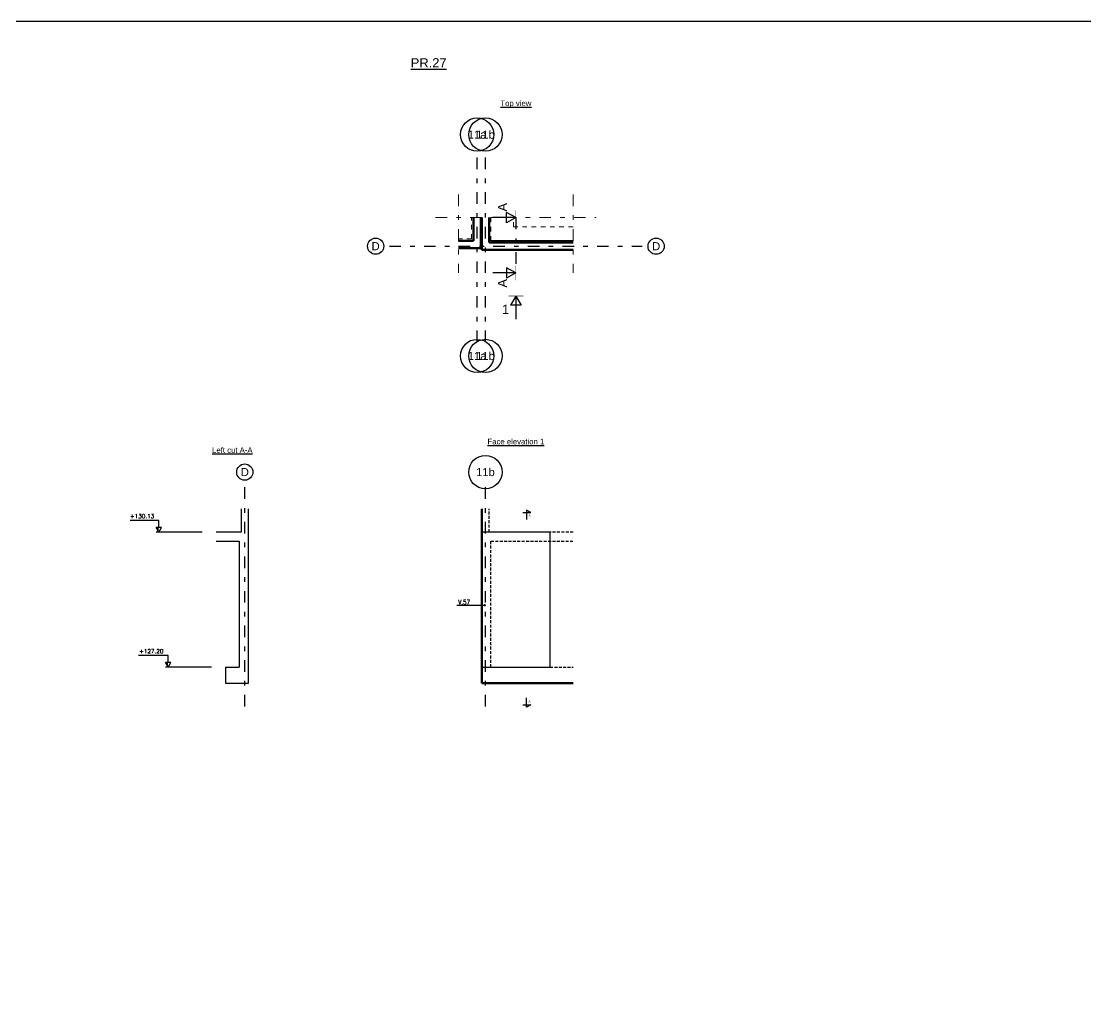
# Model space of a CAD drawing. Header units: millimetres. Extents: x -21776 to 63757, y -7870 to 8483.
# Drawn here: x 11054 to 13361, y -4478 to -2361 of the extents above; entities that cross this region are included whole.
import ezdxf
from ezdxf.enums import TextEntityAlignment as Align

# ---------------------------------------------------------------- set-up
doc = ezdxf.new("R2010")
doc.units = ezdxf.units.MM
for name, pattern in [('CACHE', [9.525, 6.35, -3.175]), ('GrDotted', [0.4, 0.1, -0.1, 0.1, -0.1]), ('GrFeatureAxis', [0.85, 0.25, -0.2, 0.1, -0.2, 0.1])]:
    doc.linetypes.add(name, pattern=pattern)
for name, color, linetype in [('COTATION', 1, 'Continuous'), ('GO-TEXTE', 9, 'Continuous'), ('Grid', 7, 'Continuous'), ('K_ENT_M_Building_PR.27', 7, 'Continuous'), ('K_FOT_M_Building_PR.27', 7, 'Continuous'), ('K_FOT_M_Building_V.46', 7, 'Continuous'), ('K_SLB_M_Building_PR.27', 7, 'Continuous'), ('K_wAL_M_Building_PR.27', 7, 'Continuous'), ('préfa v', 2, 'Continuous'), ('STR_TS_TXT', 7, 'Continuous'), ('STR_VOI-POT', 6, 'Continuous')]:
    doc.layers.add(name, color=color, linetype=linetype)
doc.styles.add('GrCut', font='swissli.ttf', dxfattribs={"height": 0.2})
doc.styles.add('GrDimensions', font='simplex.shx')
doc.styles.add('GrElevation', font='swissli.ttf', dxfattribs={"height": 0.2})
doc.styles.add('GrGrid', font='ARIAL.TTF', dxfattribs={"height": 0.17})
doc.styles.add('GrTitleDrawing', font='swissli.ttf', dxfattribs={"height": 0.2})
doc.styles.add('Lucida', font='')
doc.styles.add('TEXTE TS', font='romans.shx', dxfattribs={"width": 0.7, "oblique": 15})
doc.styles.get('Lucida').set_extended_font_data('Lucida Sans', italic=True)

# ---------------------------------------------------------------- blocks, each defined once
blk = doc.blocks.new('World Level Arrow 5_i')
at = {"color": 7, "linetype": 'Continuous', "lineweight": -3, "extrusion": (0, -1.22461e-16, -1)}
for p, q in [((0, 9.43), (0, -0.57)), ((-1, 0.57), (-1, -0.57)), ((0, 0), (-1, 0.57)), ((0, 0), (-1, -0.57))]:
    blk.add_line(p, q, dxfattribs=at)
blk.add_solid([(1, -0.57), (0, 0), (1, 0)], dxfattribs=at)

msp = doc.modelspace()

# ---------------------------------------------------------------- linework, layer by layer
at = {"layer": 'COTATION'}
msp.add_lwpolyline([(11998.45909, -3627.17366), (12058.61483, -3627.17366)], dxfattribs=at)
at = {"layer": 'COTATION', "const_width": 2.5}
msp.add_lwpolyline([(12057.36483, -3627.17366, 1), (12059.86483, -3627.17366, 1)], format="xyb", close=True, dxfattribs=at)
at = {"layer": 'GO-TEXTE', "flags": 128}
for points in [[(12141.20827, -3426.4099), (12158.85601, -3426.4099), (12149.17796, -3421.12984), (12149.17796, -3441.05132)], [(12141.20827, -3842.9055), (12158.85601, -3842.9055), (12149.17796, -3848.18555), (12149.17796, -3828.26408)]]:
    msp.add_lwpolyline(points, dxfattribs=at)
at = {"layer": 'Grid', "color": 4, "linetype": 'GrFeatureAxis', "lineweight": 25, "ltscale": 100}
for p, q in [((12042.09419, -3056.68074), (12042.09419, -2636.67824)), ((12060.09419, -3056.68074), (12060.09419, -2636.67824)), ((11852.09294, -2848.68074), (12400.09419, -2848.68074)), ((11538.53068, -3846.48494), (11538.53068, -3368.48394)), ((12060.09419, -3846.48494), (12060.09419, -3368.48394))]:
    msp.add_line(p, q, dxfattribs=at)
at = {"layer": 'Grid', "color": 1, "linetype": 'Continuous', "lineweight": 25, "ltscale": 100}
for centre, major_axis, start_param, end_param in [((12042.09419, -2606.67824), (25.47658, 25.47658), 5.4977871438, 11.780972451), ((12060.09419, -2606.67824), (25.50118, 25.50118), 5.4977871438, 11.780972451), ((11822.09294, -2848.68074), (12.4308, 12.4308), 5.4977871438, 11.780972451), ((12430.09419, -2848.68074), (12.4308, 12.4308), 5.4977871438, 11.780972451), ((12042.09419, -3086.68074), (25.47658, 25.47658), 5.4977871438, 11.780972451), ((12060.09419, -3086.68074), (25.50118, 25.50118), 5.4977871438, 11.780972451), ((11538.53068, -3338.48394), (-12.4308, 12.4308), 3.926990817, 10.2101761242), ((12060.09419, -3338.48394), (25.50118, 25.50118), 5.4977871438, 11.780972451)]:
    msp.add_ellipse(centre, major_axis=major_axis, ratio=1, start_param=start_param, end_param=end_param, dxfattribs=at)
at = {"layer": 'K_ENT_M_Building_PR.27', "color": 9, "linetype": 'GrFeatureAxis', "lineweight": 20, "ltscale": 100}
for p, q in [((12002.09294, -2736.67824), (12002.09294, -2906.68074)), ((12250.09419, -2736.67824), (12250.09419, -2906.68074)), ((11952.09294, -2786.67824), (12300.09419, -2786.67824))]:
    msp.add_line(p, q, dxfattribs=at)
at = {"layer": 'K_ENT_M_Building_PR.27', "color": 7, "linetype": 'Continuous', "lineweight": -3, "ltscale": 100}
for p, q in [((12106.09356, -2786.67824), (12076.09356, -2786.67824)), ((12126.09356, -2786.67824), (12106.09356, -2775.33193)), ((12106.09356, -2798.02454), (12106.09356, -2775.33193)), ((12126.09356, -2786.67824), (12106.09356, -2786.67824)), ((12126.09356, -2786.67824), (12106.09356, -2798.02454)), ((12126.09356, -2956.68074), (12114.74725, -2976.68074)), ((12126.09356, -2956.68074), (12137.43987, -2976.68074)), ((12126.09356, -2956.68074), (12126.09356, -2976.68074)), ((12137.43987, -2976.68074), (12114.74725, -2976.68074)), ((12126.09356, -2976.68074), (12126.09356, -3006.68074))]:
    msp.add_line(p, q, dxfattribs=at)
at = {"layer": 'K_ENT_M_Building_PR.27', "color": 7, "linetype": 'Continuous', "lineweight": -3, "ltscale": 100, "extrusion": (0, -1.22461e-16, -1)}
for p, q in [((12106.09356, -2906.68074), (12076.09356, -2906.68074)), ((12126.09356, -2906.68074), (12106.09356, -2895.33443)), ((12106.09356, -2895.33443), (12106.09356, -2918.02704)), ((12126.09356, -2906.68074), (12106.09356, -2906.68074)), ((12126.09356, -2906.68074), (12106.09356, -2918.02704))]:
    msp.add_line(p, q, dxfattribs=at)
at = {"layer": 'K_ENT_M_Building_PR.27', "color": 120, "linetype": 'Continuous', "lineweight": -3}
for p, q in [((11347.20122, -3443.48394), (11289.91551, -3443.48394)), ((11347.20122, -3443.48394), (11289.91551, -3443.48394)), ((11352.20122, -3443.48394), (11347.20122, -3443.48394)), ((11352.20122, -3443.48394), (11347.20122, -3443.48394)), ((11352.20122, -3458.48394), (11352.20122, -3443.48394)), ((11352.20122, -3458.48394), (11352.20122, -3443.48394)), ((11367.2035, -3736.48494), (11308.2035, -3736.48494)), ((11367.2035, -3736.48494), (11308.2035, -3736.48494)), ((11372.2035, -3736.48494), (11367.2035, -3736.48494)), ((11372.2035, -3736.48494), (11367.2035, -3736.48494)), ((11372.2035, -3751.48494), (11372.2035, -3736.48494)), ((11372.2035, -3751.48494), (11372.2035, -3736.48494))]:
    msp.add_line(p, q, dxfattribs=at)
at = {"layer": 'K_ENT_M_Building_PR.27', "color": 7, "linetype": 'Continuous', "lineweight": -3, "ltscale": 100, "const_width": 1.2}
for points in [[(12126.11347, -2802.60344), (12126.07365, -2770.75303)], [(12142.01877, -2956.66083), (12110.16836, -2956.70064)]]:
    msp.add_lwpolyline(points, dxfattribs=at)
at = {"layer": 'K_ENT_M_Building_PR.27', "color": 7, "linetype": 'GrFeatureAxis', "lineweight": -3, "ltscale": 100}
msp.add_lwpolyline([(12126.09356, -2786.67824), (12126.09356, -2906.68074)], dxfattribs=at)
at = {"layer": 'K_ENT_M_Building_PR.27', "color": 7, "linetype": 'Continuous', "lineweight": -3, "ltscale": 100, "extrusion": (0, -1.22461e-16, -1), "const_width": 1.2}
msp.add_lwpolyline([(-12126.11347, -2890.75553), (-12126.07365, -2922.60594)], dxfattribs=at)
at = {"layer": 'K_FOT_M_Building_PR.27', "color": 9, "linetype": 'GrDotted', "lineweight": 15, "ltscale": 100}
for p, q in [((12121.09542, -2806.68051), (12121.09536, -2786.67824)), ((12250.09419, -2806.68065), (12121.09542, -2806.68051))]:
    msp.add_line(p, q, dxfattribs=at)
at = {"layer": 'K_FOT_M_Building_PR.27', "color": 4, "linetype": 'Continuous', "lineweight": 20, "ltscale": 100}
msp.add_line((12050.09551, -2806.68074), (12052.09384, -2806.68073), dxfattribs=at)
at = {"layer": 'K_FOT_M_Building_V.46', "color": 4, "linetype": 'Continuous', "lineweight": 60, "ltscale": 100}
for p, q in [((12052.09372, -3418.48394), (12052.09372, -3468.48394)), ((12052.09294, -3468.48394), (12052.09294, -3761.48394)), ((12052.09294, -3761.48494), (12052.09294, -3796.48494)), ((12052.09294, -3796.48494), (12250.09419, -3796.48494))]:
    msp.add_line(p, q, dxfattribs=at)
at = {"layer": 'K_FOT_M_Building_V.46', "color": 120}
msp.add_lwpolyline([(12200.09419, -3761.48394), (12200.09419, -3468.48394), (12052.09372, -3468.48394), (12052.09372, -3761.48394)], close=True, dxfattribs=at)
at = {"layer": 'K_SLB_M_Building_PR.27', "color": 103, "linetype": 'Continuous', "lineweight": 20, "ltscale": 100}
msp.add_line((12072.09544, -2836.48512), (12250.09419, -2836.48512), dxfattribs=at)
at = {"layer": 'K_wAL_M_Building_PR.27', "color": 9, "linetype": 'GrDotted', "lineweight": 15, "ltscale": 100}
for p, q in [((12030.09294, -2832.67824), (12030.09306, -2786.67824)), ((12072.09557, -2786.67824), (12072.09544, -2836.67824)), ((12030.09294, -2832.67824), (12002.09294, -2832.67824))]:
    msp.add_line(p, q, dxfattribs=at)
at = {"layer": 'K_wAL_M_Building_PR.27', "color": 6, "linetype": 'Continuous', "lineweight": 60, "ltscale": 100}
for p, q in [((12034.09419, -2786.67824), (12034.09419, -2836.67791)), ((12050.09419, -2852.68074), (12050.09419, -2786.67824)), ((12052.09388, -2786.67824), (12052.09372, -2856.68074)), ((12068.09376, -2840.68074), (12068.09388, -2786.67824)), ((12034.09419, -2836.67791), (12002.09294, -2836.67227)), ((12002.09294, -2852.67227), (12050.09419, -2852.68074)), ((12052.09372, -2856.68074), (12250.09419, -2856.68074)), ((12250.09419, -2840.68074), (12068.09376, -2840.68074))]:
    msp.add_line(p, q, dxfattribs=at)
at = {"layer": 'K_wAL_M_Building_PR.27', "color": 6, "linetype": 'Continuous', "lineweight": 20, "ltscale": 100}
for p, q in [((12072.09544, -2836.67826), (12072.09544, -2836.48512)), ((12200.09419, -2836.67824), (12072.09544, -2836.67824)), ((12250.09419, -2836.67824), (12200.09419, -2836.67824))]:
    msp.add_line(p, q, dxfattribs=at)
at = {"layer": 'préfa v', "color": 2, "ltscale": 3}
for p, q in [((11530.53068, -3418.48394), (11530.53068, -3468.48394)), ((11546.53068, -3468.48394), (11546.53068, -3418.48394)), ((11530.53068, -3468.48394), (11476.52818, -3468.48394)), ((11546.53068, -3761.48394), (11546.53068, -3468.48394)), ((11476.52818, -3488.48644), (11526.52818, -3488.48644)), ((11526.52818, -3488.48644), (11526.52818, -3761.48394)), ((11496.53046, -3761.48494), (11526.52818, -3761.48394)), ((11496.53046, -3761.48494), (11496.53046, -3796.48494)), ((11546.53068, -3796.48494), (11546.53068, -3761.48494)), ((11496.53046, -3796.48494), (11546.53068, -3796.48494))]:
    msp.add_line(p, q, dxfattribs=at)
at = {"layer": 'STR_VOI-POT', "color": 7, "linetype": 'CACHE'}
for p, q in [((12068.09376, -3468.48394), (12068.09376, -3418.48394)), ((12250.09419, -3468.48394), (12068.09376, -3468.48394)), ((12072.09544, -3488.48644), (12250.09419, -3488.48644)), ((12072.09544, -3761.48394), (12072.09544, -3488.48644)), ((12072.09544, -3761.48394), (12200.09419, -3761.48394)), ((12200.09419, -3761.48394), (12250.09419, -3761.48394))]:
    msp.add_line(p, q, dxfattribs=at)
at = {"layer": 'STR_VOI-POT'}
msp.add_lwpolyline([(-14626.05801, -2360.94219), (63756.79188, -2360.94219), (63756.79188, -6687.41341), (-14626.05801, -6687.41341)], close=True, dxfattribs=at)

# ---------------------------------------------------------------- block references
at = {"layer": 'K_ENT_M_Building_PR.27', "color": 120, "linetype": 'Continuous', "lineweight": -3, "xscale": 10, "yscale": 10, "zscale": 10, "rotation": 270}
for p in [(11352.20122, -3468.48394), (11352.20122, -3468.48394), (11372.2035, -3761.48494), (11372.2035, -3761.48494)]:
    msp.add_blockref('World Level Arrow 5_i', p, dxfattribs=at)

# ---------------------------------------------------------------- texts
at = {"layer": 'GO-TEXTE', "linetype": 'Continuous', "style": 'Lucida'}
for p in [(12152.7931, -3435.20266), (12152.7931, -3838.63521)]:
    msp.add_text('A', height=5.32, rotation=0.00179755, dxfattribs=at).set_placement(p)
at = {"layer": 'Grid', "color": 1, "linetype": 'Continuous', "lineweight": -3, "ltscale": 100, "style": 'GrGrid'}
for s, height, p in [('11a', 17.347885, (12042.09419, -2606.67824)), ('11b', 17.347885, (12060.09419, -2606.67824)), ('D', 17.57981, (11822.09294, -2848.68074)), ('D', 17.57981, (12430.09419, -2848.68074)), ('11a', 17.347885, (12042.09419, -3086.68074)), ('11b', 17.347885, (12060.09419, -3086.68074)), ('D', 17.57981, (11538.53068, -3338.48394)), ('11b', 17.347885, (12060.09419, -3338.48394))]:
    msp.add_text(s, height=height, dxfattribs=at).set_placement(p, align=Align.MIDDLE_CENTER)
at = {"layer": 'K_ENT_M_Building_PR.27', "color": 7, "linetype": 'Continuous', "lineweight": -3, "ltscale": 100, "attachment_point": 5}
for s, insert, char_height, style in [('{\\LPR.27}', (11937.10109, -2450.98071), 20, 'GrTitleDrawing'), ('\\LTop view', (12126.09356, -2540.61411), 12, 'GrTitleDrawing'), ('{1}', (12103.68377, -2985.71961), 20, 'GrElevation'), ('\\LFace elevation 1', (12126.09356, -3272.41982), 12, 'GrTitleDrawing'), ('\\LLeft cut A-A', (11511.52943, -3290.90413), 12, 'GrTitleDrawing')]:
    msp.add_mtext(s, dxfattribs=dict(at, insert=insert, char_height=char_height, style=style))
at = {"layer": 'K_ENT_M_Building_PR.27', "color": 7, "linetype": 'Continuous', "lineweight": -3, "ltscale": 100, "char_height": 20, "attachment_point": 5, "rotation": 90, "style": 'GrCut'}
for insert in [(12097.05468, -2764.26845), (12097.05468, -2929.09052)]:
    msp.add_mtext('{A}', dxfattribs=dict(at, insert=insert))
at = {"layer": 'K_ENT_M_Building_PR.27', "color": 0, "linetype": 'Continuous', "lineweight": -3, "char_height": 9, "attachment_point": 9, "style": 'GrDimensions'}
for s, insert in [('\\A1;+130.13', (11342.20122, -3438.48394)), ('\\A1;+127.20', (11362.2035, -3731.48494))]:
    msp.add_mtext(s, dxfattribs=dict(at, insert=insert))
at = {"layer": 'STR_TS_TXT', "style": 'TEXTE TS', "width": 0.8}
msp.add_text('V.57', height=10, dxfattribs=at).set_placement((12001.02137, -3625.52251, -0.00589))

doc.saveas('drawing.dxf')
